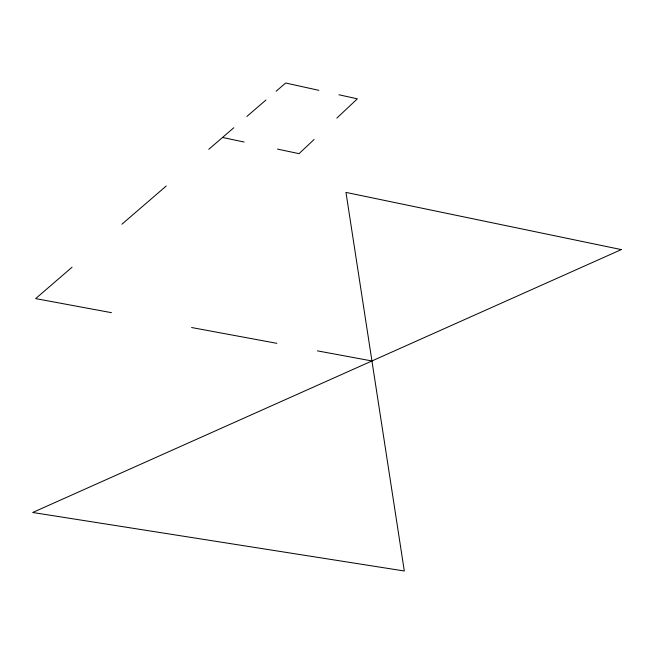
<?xml version="1.0" encoding="UTF-8"?>
<svg xmlns="http://www.w3.org/2000/svg" width="654" height="654" viewBox="0 0 654 654"><rect width="100%" height="100%" fill="white"/><g stroke="black" fill="none" stroke-linecap="round" stroke-linejoin="round"><path stroke-width="0.98" d="M314.1 139.482L299.025 153.649L277.5 149.096M336.818 118.129L357.346 98.828L338.927 94.765M72.063 267.208L35.651 298.608L111.466 312.669M121.93 224.199L166.239 185.998M208.765 149.325L233.821 127.726M246.885 116.453L265.941 100.021M276.168 91.2L285.675 83.009L318.85 90.334M191.589 327.523L276.863 343.334M317.386 350.855L371.938 360.967M222.532 137.463L244.13 142.032M621.3 249.591L32.7 512.483L404.311 570.991L345.966 192.407L621.3 249.591"/></g></svg>
